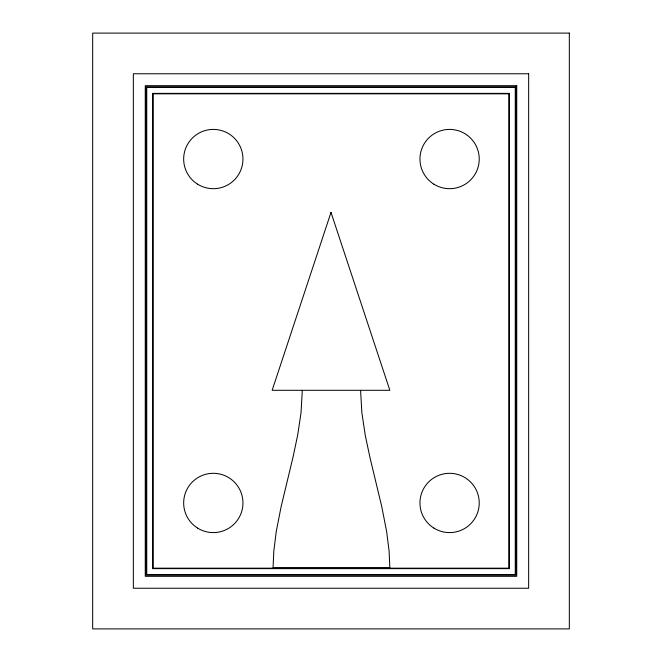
<?xml version="1.0" encoding="UTF-8"?>
<svg xmlns="http://www.w3.org/2000/svg" width="662" height="662" viewBox="0 0 662 662"><rect width="100%" height="100%" fill="white"/><g stroke="black" fill="none" stroke-linecap="round" stroke-linejoin="round"><path stroke-width="0.99" d="M360.583 390.299L361.882 412.856L365.242 435.199L369.909 457.293L381.775 506.695L386.649 531.619L389.107 551.239L389.852 568.178L273.05 568.178L273.795 551.239L276.244 531.619L281.118 506.695L292.985 457.293L297.66 435.199L301.02 412.856L302.311 390.299M273.05 568.178L389.852 568.178M331 212.411L272.148 390.299L389.852 390.299L331 212.411M569.32 33.1L92.68 33.1L92.68 628.9L569.32 628.9L569.32 33.1M528.657 73.763L133.343 73.763L133.343 588.237L528.657 588.237L528.657 73.763M516.741 85.679L145.259 85.679L145.259 576.321L516.741 576.321L516.741 85.679M515.855 86.854L146.145 86.854L146.145 575.146L515.855 575.146L515.855 86.854M515.259 87.45L146.741 87.45L146.741 574.55L515.259 574.55L515.259 87.45M509.326 93.375L152.674 93.375L152.674 568.625L509.326 568.625L509.326 93.375M508.888 93.822L153.112 93.822L153.112 568.178L508.888 568.178L508.888 93.822M197.557 184.16A29.649 29.649 0 0 0 242.937 160.13A29.649 29.649 0 0 0 199.428 132.847A29.649 29.649 0 0 0 197.557 184.16M433.842 528.069A29.649 29.649 0 0 0 479.214 504.039A29.649 29.649 0 0 0 435.712 476.756A29.649 29.649 0 0 0 433.842 528.069M433.842 184.16A29.649 29.649 0 0 0 479.214 160.13A29.649 29.649 0 0 0 435.712 132.847A29.649 29.649 0 0 0 433.842 184.16M197.557 528.069A29.649 29.649 0 0 0 242.937 504.039A29.649 29.649 0 0 0 199.428 476.756A29.649 29.649 0 0 0 197.557 528.069"/></g></svg>
